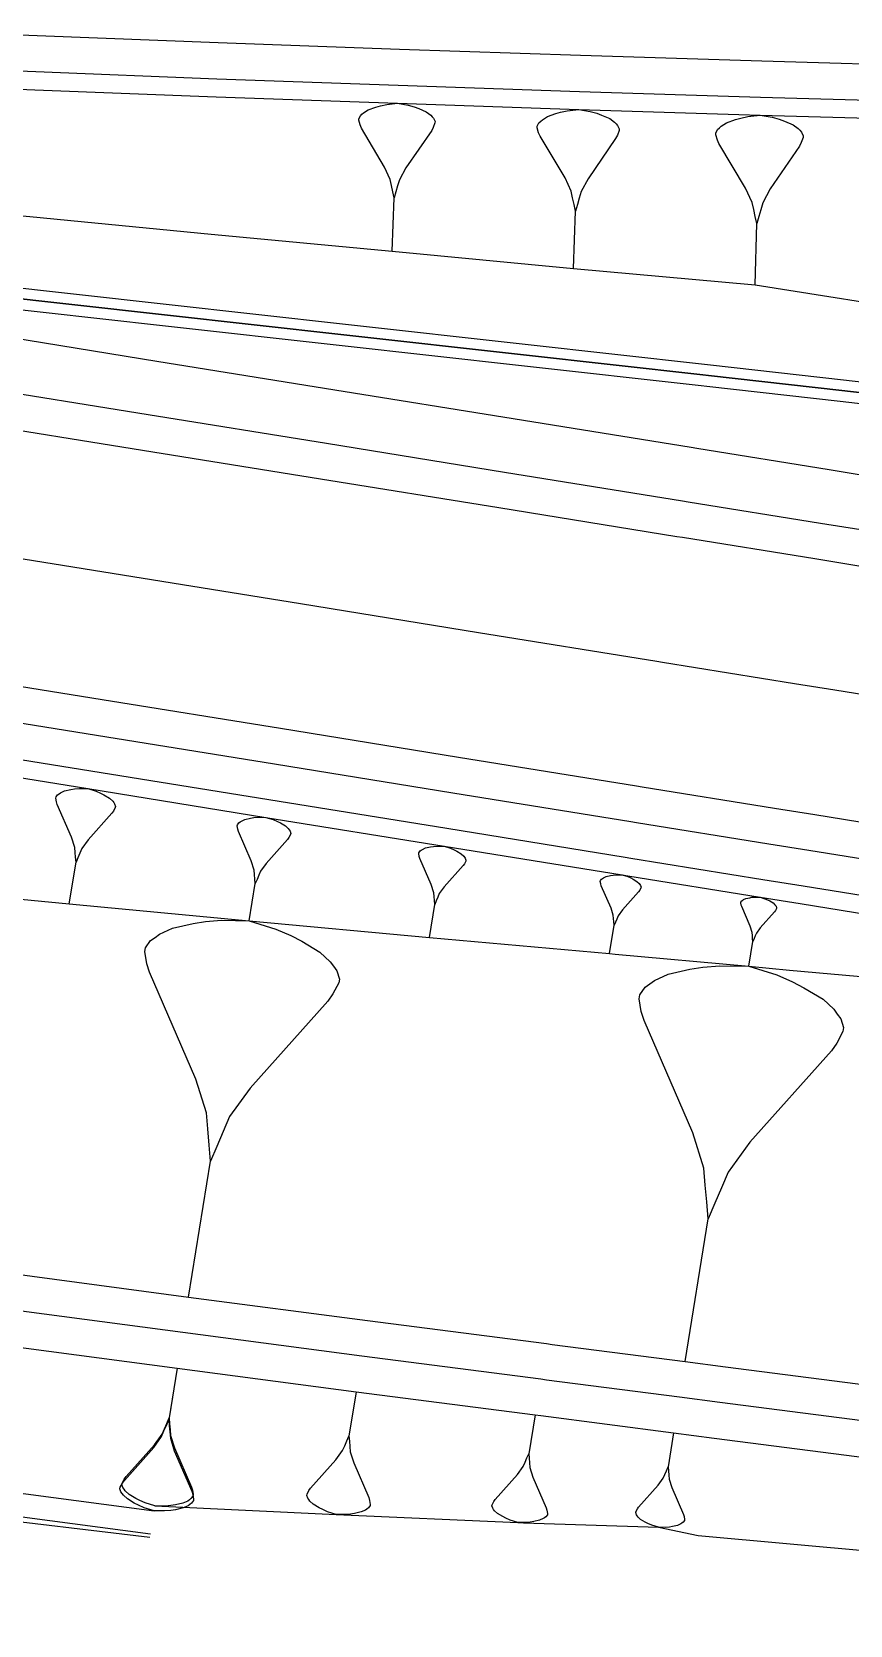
# Model space of a CAD drawing. Extents: x 389565 to 391267, y 804651 to 804848.
# Drawn here: x 390345.91 to 390368.59, y 804655.86 to 804700 of the extents above; entities that cross this region are included whole.
import ezdxf

# ---------------------------------------------------------------- set-up
doc = ezdxf.new("R2010")
doc.units = 0
doc.layers.get('0').update_dxf_attribs({"linetype": 'CONTINUOUS'})

msp = doc.modelspace()

# ---------------------------------------------------------------- linework, layer by layer
at = {"color": 7}
for p, q in [((390355.0179, 804697.6756), (390355.0616, 804697.7164)), ((390355.0616, 804697.7164), (390355.1054, 804697.7572)), ((390355.1054, 804697.7572), (390355.2352, 804697.8373)), ((390355.2352, 804697.8373), (390355.4495, 804697.9145)), ((390355.4495, 804697.9145), (390355.5778, 804697.9523)), ((390355.5778, 804697.9523), (390355.7484, 804697.9887)), ((390355.7484, 804697.9887), (390356.0458, 804698.0206)), ((390356.0458, 804698.0206), (390356.3403, 804697.9679)), ((390356.3403, 804697.9679), (390356.5079, 804697.9197)), ((390356.5079, 804697.9197), (390356.6332, 804697.873)), ((390356.6332, 804697.873), (390356.8417, 804697.781)), ((390356.8417, 804697.781), (390356.9655, 804697.692)), ((390360.1999, 804697.6518), (390360.43, 804697.7352)), ((390360.43, 804697.7352), (390360.5678, 804697.7762)), ((390360.5678, 804697.7762), (390360.751, 804697.8157)), ((390360.751, 804697.8157), (390361.0705, 804697.8508)), ((390361.0705, 804697.8508), (390361.387, 804697.795)), ((390361.387, 804697.795), (390361.5672, 804697.7437)), ((390361.5672, 804697.7437), (390361.702, 804697.6938)), ((390354.9711, 804697.5503), (390354.9726, 804697.5926)), ((390355.009, 804697.422), (390354.9711, 804697.5503)), ((390354.9726, 804697.5926), (390355.0179, 804697.6756)), ((390355.0483, 804697.3359), (390355.009, 804697.422)), ((390355.6877, 804696.2553), (390355.0483, 804697.3359)), ((390356.9655, 804697.692), (390357.0063, 804697.6483)), ((390357.0382, 804697.3509), (390356.993, 804697.2678)), ((390357.0063, 804697.6483), (390357.0471, 804697.6045)), ((390357.0849, 804697.4762), (390357.0382, 804697.3509)), ((390357.0471, 804697.6045), (390357.0864, 804697.5185)), ((390357.0864, 804697.5185), (390357.0849, 804697.4762)), ((390359.917, 804697.3426), (390359.9185, 804697.3881)), ((390359.958, 804697.2049), (390359.917, 804697.3426)), ((390359.9185, 804697.3881), (390359.9669, 804697.4774)), ((390359.9669, 804697.4774), (390360.0138, 804697.5214)), ((390360.0138, 804697.5214), (390360.0607, 804697.5653)), ((390360.0607, 804697.5653), (390360.1999, 804697.6518)), ((390361.702, 804697.6938), (390361.9262, 804697.5956)), ((390361.9262, 804697.5956), (390362.0595, 804697.5003)), ((390362.0595, 804697.5003), (390362.1035, 804697.4534)), ((390362.1035, 804697.4534), (390362.1474, 804697.4065)), ((390362.1474, 804697.4065), (390362.1899, 804697.3142)), ((390362.1899, 804697.3142), (390362.1884, 804697.2687)), ((390364.8675, 804697.1967), (390364.9189, 804697.2922)), ((390364.9189, 804697.2922), (390364.9688, 804697.3393)), ((390364.9688, 804697.3393), (390365.0187, 804697.3863)), ((390365.0187, 804697.3863), (390365.1671, 804697.4789)), ((390365.1671, 804697.4789), (390365.4124, 804697.5686)), ((390365.4124, 804697.5686), (390365.5593, 804697.6127)), ((390365.5593, 804697.6127), (390365.7547, 804697.6553)), ((390365.7547, 804697.6553), (390366.0955, 804697.6936)), ((390366.0955, 804697.6936), (390366.4334, 804697.635)), ((390366.4334, 804697.635), (390366.6259, 804697.5806)), ((390366.6259, 804697.5806), (390366.7699, 804697.5278)), ((390366.7699, 804697.5278), (390367.0093, 804697.4236)), ((390367.0093, 804697.4236), (390367.1519, 804697.3222)), ((390367.1519, 804697.3222), (390367.1989, 804697.2723)), ((390356.993, 804697.2678), (390356.2795, 804696.2346)), ((390360.0005, 804697.1125), (390359.958, 804697.2049)), ((390360.6904, 804695.9532), (390360.0005, 804697.1125)), ((390362.0902, 804697.0446), (390361.3264, 804695.9325)), ((390362.1386, 804697.1339), (390362.0902, 804697.0446)), ((390362.1884, 804697.2687), (390362.1386, 804697.1339)), ((390364.866, 804697.1483), (390364.8675, 804697.1967)), ((390364.9101, 804697.0014), (390364.866, 804697.1483)), ((390364.9557, 804696.9029), (390364.9101, 804697.0014)), ((390365.695, 804695.6676), (390364.9557, 804696.9029)), ((390367.1858, 804696.836), (390366.3737, 804695.6472)), ((390367.2372, 804696.9315), (390367.1858, 804696.836)), ((390367.1989, 804697.2723), (390367.2459, 804697.2224)), ((390367.29, 804697.0755), (390367.2372, 804696.9315)), ((390367.2459, 804697.2224), (390367.2915, 804697.1239)), ((390367.2915, 804697.1239), (390367.29, 804697.0755)), ((390355.8449, 804695.9112), (390355.6877, 804696.2553)), ((390356.2795, 804696.2346), (390356.0986, 804695.9023)), ((390360.8603, 804695.5839), (390360.6904, 804695.9532)), ((390355.8813, 804695.7406), (390355.8449, 804695.9112)), ((390355.9176, 804695.57), (390355.8813, 804695.7406)), ((390355.954, 804695.3995), (390355.9176, 804695.57)), ((390356.0022, 804695.5671), (390355.954, 804695.3995)), ((390356.0504, 804695.7347), (390356.0022, 804695.5671)), ((390356.0986, 804695.9023), (390356.0504, 804695.7347)), ((390360.8998, 804695.4007), (390360.8603, 804695.5839)), ((390361.1328, 804695.575), (390361.0815, 804695.3948)), ((390361.3264, 804695.9325), (390361.1328, 804695.575)), ((390365.8773, 804695.274), (390365.695, 804695.6676)), ((390366.3737, 804695.6472), (390366.1681, 804695.2652)), ((390355.9021, 804693.9198), (390355.954, 804695.3995)), ((390360.9393, 804695.2175), (390360.8998, 804695.4007)), ((390360.9788, 804695.0343), (390360.9393, 804695.2175)), ((390361.0302, 804695.2145), (390360.9788, 804695.0343)), ((390361.0815, 804695.3948), (390361.0302, 804695.2145)), ((390365.9199, 804695.0786), (390365.8773, 804695.274)), ((390365.9626, 804694.8832), (390365.9199, 804695.0786)), ((390366.1138, 804695.0728), (390366.0595, 804694.8803)), ((390366.1681, 804695.2652), (390366.1138, 804695.0728)), ((390360.9271, 804693.4443), (390360.9788, 804695.0343)), ((390365.9543, 804692.991), (390366.0052, 804694.6878)), ((390366.0052, 804694.6878), (390365.9626, 804694.8832)), ((390366.0595, 804694.8803), (390366.0052, 804694.6878)), ((390346.5784, 804678.771), (390346.5837, 804678.8039)), ((390346.5953, 804678.667), (390346.5784, 804678.771)), ((390346.5837, 804678.8039), (390346.6272, 804678.8644)), ((390346.6272, 804678.8644), (390346.6655, 804678.892)), ((390346.6655, 804678.892), (390346.7037, 804678.9196)), ((390346.7037, 804678.9196), (390346.813, 804678.9695)), ((390346.813, 804678.9695), (390346.9882, 804679.0088)), ((390346.9882, 804679.0088), (390347.0923, 804679.0258)), ((390347.0923, 804679.0258), (390347.2292, 804679.0374)), ((390347.2292, 804679.0374), (390347.4649, 804679.0331)), ((390347.4649, 804679.0331), (390347.69, 804678.963)), ((390347.69, 804678.963), (390347.8163, 804678.9089)), ((390347.8163, 804678.9089), (390347.9097, 804678.86)), ((390347.9097, 804678.86), (390348.0637, 804678.7676)), ((390348.0637, 804678.7676), (390348.1518, 804678.6859)), ((390346.6176, 804678.5958), (390346.5953, 804678.667)), ((390347.0114, 804677.688), (390346.6176, 804678.5958)), ((390348.1316, 804678.3515), (390347.4722, 804677.6137)), ((390348.1751, 804678.412), (390348.1316, 804678.3515)), ((390348.1518, 804678.6859), (390348.1794, 804678.6477)), ((390348.224, 804678.5054), (390348.1751, 804678.412)), ((390348.1794, 804678.6477), (390348.207, 804678.6094)), ((390348.207, 804678.6094), (390348.2293, 804678.5383)), ((390348.2293, 804678.5383), (390348.224, 804678.5054)), ((390351.6056, 804678.0012), (390351.6104, 804678.0307)), ((390351.6209, 804677.9078), (390351.6056, 804678.0012)), ((390351.6104, 804678.0307), (390351.6495, 804678.085)), ((390351.6409, 804677.844), (390351.6209, 804677.9078)), ((390351.6495, 804678.085), (390351.6838, 804678.1097)), ((390351.6838, 804678.1097), (390351.7181, 804678.1345)), ((390351.7181, 804678.1345), (390351.8162, 804678.1792)), ((390351.8162, 804678.1792), (390351.9733, 804678.2145)), ((390351.9733, 804678.2145), (390352.0667, 804678.2297)), ((390352.0667, 804678.2297), (390352.1896, 804678.2402)), ((390352.1896, 804678.2402), (390352.401, 804678.2363)), ((390352.401, 804678.2363), (390352.6029, 804678.1734)), ((390352.6029, 804678.1734), (390352.7163, 804678.1248)), ((390352.7163, 804678.1248), (390352.8001, 804678.081)), ((390352.8001, 804678.081), (390352.9382, 804677.9981)), ((390352.9382, 804677.9981), (390353.0172, 804677.9248)), ((390353.0172, 804677.9248), (390353.042, 804677.8905)), ((390353.042, 804677.8905), (390353.0668, 804677.8562)), ((390353.0668, 804677.8562), (390353.0868, 804677.7924)), ((390347.1005, 804677.4035), (390347.0114, 804677.688)), ((390347.4722, 804677.6137), (390347.298, 804677.3716)), ((390351.9941, 804677.0296), (390351.6409, 804677.844)), ((390352.9991, 804677.6247), (390352.4075, 804676.9628)), ((390353.0382, 804677.679), (390352.9991, 804677.6247)), ((390353.082, 804677.7628), (390353.0382, 804677.679)), ((390353.0868, 804677.7924), (390353.082, 804677.7628)), ((390356.821, 804677.3891), (390356.9597, 804677.4202)), ((390356.9597, 804677.4202), (390357.0421, 804677.4336)), ((390357.0421, 804677.4336), (390357.1505, 804677.4429)), ((390357.1505, 804677.4429), (390357.3371, 804677.4395)), ((390357.3371, 804677.4395), (390357.5153, 804677.384)), ((390346.9496, 804675.8407), (390347.1355, 804676.9926)), ((390347.1122, 804677.2665), (390347.1005, 804677.4035)), ((390347.1239, 804677.1296), (390347.1122, 804677.2665)), ((390347.1355, 804676.9926), (390347.1239, 804677.1296)), ((390347.1897, 804677.119), (390347.1355, 804676.9926)), ((390347.2438, 804677.2453), (390347.1897, 804677.119)), ((390347.298, 804677.3716), (390347.2438, 804677.2453)), ((390352.0741, 804676.7743), (390351.9941, 804677.0296)), ((390356.6352, 804677.232), (390356.6395, 804677.258)), ((390356.6487, 804677.1496), (390356.6352, 804677.232)), ((390356.6395, 804677.258), (390356.6739, 804677.3059)), ((390356.6663, 804677.0933), (390356.6487, 804677.1496)), ((390356.9781, 804676.3746), (390356.6663, 804677.0933)), ((390356.6739, 804677.3059), (390356.7042, 804677.3278)), ((390356.7042, 804677.3278), (390356.7344, 804677.3496)), ((390356.7344, 804677.3496), (390356.821, 804677.3891)), ((390357.5153, 804677.384), (390357.6153, 804677.3411)), ((390357.6153, 804677.3411), (390357.6893, 804677.3024)), ((390357.6893, 804677.3024), (390357.8111, 804677.2293)), ((390357.8111, 804677.2293), (390357.8809, 804677.1646)), ((390357.8809, 804677.1646), (390357.9027, 804677.1343)), ((390357.938, 804677.0217), (390357.8994, 804676.9477)), ((390357.9027, 804677.1343), (390357.9246, 804677.104)), ((390357.9246, 804677.104), (390357.9422, 804677.0477)), ((390357.9422, 804677.0477), (390357.938, 804677.0217)), ((390352.0846, 804676.6514), (390352.0741, 804676.7743)), ((390352.095, 804676.5285), (390352.0846, 804676.6514)), ((390352.1055, 804676.4057), (390352.095, 804676.5285)), ((390352.2027, 804676.6323), (390352.1541, 804676.519)), ((390352.2513, 804676.7457), (390352.2027, 804676.6323)), ((390352.4075, 804676.9628), (390352.2513, 804676.7457)), ((390357.8649, 804676.8998), (390357.3428, 804676.3157)), ((390357.8994, 804676.9477), (390357.8649, 804676.8998)), ((390361.6708, 804676.486), (390361.7006, 804676.5273)), ((390361.7006, 804676.5273), (390361.7267, 804676.5462)), ((390361.7267, 804676.5462), (390361.7528, 804676.5651)), ((390361.7528, 804676.5651), (390361.8276, 804676.5992)), ((390361.8276, 804676.5992), (390361.9473, 804676.626)), ((390361.9473, 804676.626), (390362.0185, 804676.6376)), ((390362.0185, 804676.6376), (390362.1121, 804676.6456)), ((390362.1121, 804676.6456), (390362.2732, 804676.6427)), ((390362.2732, 804676.6427), (390362.4271, 804676.5947)), ((390362.4271, 804676.5947), (390362.5134, 804676.5577)), ((390362.5134, 804676.5577), (390362.5773, 804676.5243)), ((390351.9387, 804675.3722), (390352.1055, 804676.4057)), ((390352.1541, 804676.519), (390352.1055, 804676.4057)), ((390357.0486, 804676.1493), (390356.9781, 804676.3746)), ((390357.0579, 804676.0409), (390357.0486, 804676.1493)), ((390357.205, 804676.1241), (390357.1621, 804676.0241)), ((390357.3428, 804676.3157), (390357.205, 804676.1241)), ((390361.6672, 804676.4635), (390361.6708, 804676.486)), ((390361.6788, 804676.3924), (390361.6672, 804676.4635)), ((390361.694, 804676.3437), (390361.6788, 804676.3924)), ((390361.9632, 804675.7232), (390361.694, 804676.3437)), ((390362.7289, 804676.1767), (390362.2782, 804675.6723)), ((390362.5773, 804676.5243), (390362.6825, 804676.4612)), ((390362.6825, 804676.4612), (390362.7428, 804676.4053)), ((390362.7587, 804676.218), (390362.7289, 804676.1767)), ((390362.7428, 804676.4053), (390362.7616, 804676.3792)), ((390362.7921, 804676.2819), (390362.7587, 804676.218)), ((390362.7616, 804676.3792), (390362.7805, 804676.353)), ((390362.7805, 804676.353), (390362.7957, 804676.3044)), ((390362.7957, 804676.3044), (390362.7921, 804676.2819)), ((390356.9291, 804674.9121), (390357.0763, 804675.824)), ((390357.0671, 804675.9325), (390357.0579, 804676.0409)), ((390357.0763, 804675.824), (390357.0671, 804675.9325)), ((390357.1192, 804675.9241), (390357.0763, 804675.824)), ((390357.1621, 804676.0241), (390357.1192, 804675.9241)), ((390362.0241, 804675.5287), (390361.9632, 804675.7232)), ((390362.2782, 804675.6723), (390362.1591, 804675.5069)), ((390365.5618, 804675.8687), (390365.565, 804675.8884)), ((390365.572, 804675.8062), (390365.5618, 804675.8687)), ((390365.565, 804675.8884), (390365.5911, 804675.9247)), ((390365.5854, 804675.7635), (390365.572, 804675.8062)), ((390365.8216, 804675.2188), (390365.5854, 804675.7635)), ((390365.5911, 804675.9247), (390365.6141, 804675.9413)), ((390365.6141, 804675.9413), (390365.637, 804675.9578)), ((390365.637, 804675.9578), (390365.7026, 804675.9878)), ((390365.7026, 804675.9878), (390365.8077, 804676.0113)), ((390365.8077, 804676.0113), (390365.8702, 804676.0215)), ((390365.8702, 804676.0215), (390365.9523, 804676.0285)), ((390365.9523, 804676.0285), (390366.0938, 804676.0259)), ((390366.0938, 804676.0259), (390366.2288, 804675.9839)), ((390366.2288, 804675.9839), (390366.3046, 804675.9514)), ((390366.3046, 804675.9514), (390366.3607, 804675.9221)), ((390366.3607, 804675.9221), (390366.453, 804675.8666)), ((390366.453, 804675.8666), (390366.5059, 804675.8176)), ((390366.5199, 804675.6532), (390366.4938, 804675.6169)), ((390366.5059, 804675.8176), (390366.5224, 804675.7946)), ((390366.5492, 804675.7093), (390366.5199, 804675.6532)), ((390366.5224, 804675.7946), (390366.539, 804675.7717)), ((390366.539, 804675.7717), (390366.5524, 804675.729)), ((390366.5524, 804675.729), (390366.5492, 804675.7093)), ((390349.8099, 804675.1645), (390350.382, 804675.2927)), ((390350.382, 804675.2927), (390350.7218, 804675.3481)), ((390350.7218, 804675.3481), (390351.169, 804675.3862)), ((390351.169, 804675.3862), (390351.9387, 804675.3722)), ((390351.9387, 804675.3722), (390352.6736, 804675.1433)), ((390361.9209, 804674.4603), (390362.048, 804675.2478)), ((390362.0321, 804675.435), (390362.0241, 804675.5287)), ((390362.0401, 804675.3414), (390362.0321, 804675.435)), ((390362.048, 804675.2478), (390362.0401, 804675.3414)), ((390362.0851, 804675.3341), (390362.048, 804675.2478)), ((390362.1221, 804675.4205), (390362.0851, 804675.3341)), ((390362.1591, 804675.5069), (390362.1221, 804675.4205)), ((390365.8751, 804675.0481), (390365.8216, 804675.2188)), ((390366.4938, 804675.6169), (390366.0981, 804675.1742)), ((390349.061, 804674.6237), (390349.2031, 804674.8213)), ((390349.2031, 804674.8213), (390349.328, 804674.9115)), ((390349.328, 804674.9115), (390349.4528, 804675.0016)), ((390349.4528, 804675.0016), (390349.8099, 804675.1645)), ((390352.6736, 804675.1433), (390353.0862, 804674.9664)), ((390353.0862, 804674.9664), (390353.3913, 804674.8069)), ((390353.3913, 804674.8069), (390353.8939, 804674.5052)), ((390365.7845, 804674.1104), (390365.8961, 804674.8016)), ((390365.8821, 804674.9659), (390365.8751, 804675.0481)), ((390365.8891, 804674.8838), (390365.8821, 804674.9659)), ((390365.8961, 804674.8016), (390365.8891, 804674.8838)), ((390365.9286, 804674.8774), (390365.8961, 804674.8016)), ((390365.9611, 804674.9532), (390365.9286, 804674.8774)), ((390365.9936, 804675.029), (390365.9611, 804674.9532)), ((390366.0981, 804675.1742), (390365.9936, 804675.029)), ((390349.0436, 804674.5163), (390349.061, 804674.6237)), ((390349.099, 804674.1765), (390349.0436, 804674.5163)), ((390353.8939, 804674.5052), (390354.1817, 804674.2382)), ((390349.1718, 804673.9442), (390349.099, 804674.1765)), ((390350.4577, 804670.9797), (390349.1718, 804673.9442)), ((390354.1817, 804674.2382), (390354.2718, 804674.1134)), ((390354.2718, 804674.1134), (390354.3619, 804673.9886)), ((390354.3619, 804673.9886), (390354.4347, 804673.7563)), ((390363.1729, 804673.721), (390363.5481, 804673.8922)), ((390363.5481, 804673.8922), (390364.1491, 804674.0269)), ((390364.1491, 804674.0269), (390364.5061, 804674.0851)), ((390364.5061, 804674.0851), (390364.9759, 804674.1251)), ((390364.9759, 804674.1251), (390365.7845, 804674.1104)), ((390365.7845, 804674.1104), (390366.5567, 804673.8699)), ((390354.4173, 804673.6488), (390354.2578, 804673.3437)), ((390354.4347, 804673.7563), (390354.4173, 804673.6488)), ((390362.7613, 804673.3241), (390362.9107, 804673.5317)), ((390362.9107, 804673.5317), (390363.0418, 804673.6263)), ((390363.0418, 804673.6263), (390363.1729, 804673.721)), ((390366.5567, 804673.8699), (390366.9901, 804673.6841)), ((390366.9901, 804673.6841), (390367.3106, 804673.5165)), ((390367.3106, 804673.5165), (390367.8387, 804673.1996)), ((390354.1156, 804673.1461), (390351.9623, 804670.7368)), ((390354.2578, 804673.3437), (390354.1156, 804673.1461)), ((390362.7431, 804673.2112), (390362.7613, 804673.3241)), ((390362.8013, 804672.8542), (390362.7431, 804673.2112)), ((390367.8387, 804673.1996), (390368.141, 804672.9191)), ((390362.8778, 804672.6102), (390362.8013, 804672.8542)), ((390364.2286, 804669.4958), (390362.8778, 804672.6102)), ((390368.141, 804672.9191), (390368.2356, 804672.7879)), ((390368.2356, 804672.7879), (390368.3303, 804672.6568)), ((390368.3303, 804672.6568), (390368.4068, 804672.4127)), ((390368.3885, 804672.2998), (390368.221, 804671.9793)), ((390368.4068, 804672.4127), (390368.3885, 804672.2998)), ((390368.0716, 804671.7717), (390365.8094, 804669.2406)), ((390368.221, 804671.9793), (390368.0716, 804671.7717)), ((390350.7488, 804670.0505), (390350.4577, 804670.9797)), ((390351.9623, 804670.7368), (390351.3936, 804669.9464)), ((390350.7869, 804669.6033), (390350.7488, 804670.0505)), ((390351.3936, 804669.9464), (390351.2168, 804669.5339)), ((390350.8249, 804669.156), (390350.7869, 804669.6033)), ((390351.2168, 804669.5339), (390351.0399, 804669.1213)), ((390364.5345, 804668.5196), (390364.2286, 804669.4958)), ((390350.863, 804668.7088), (390350.8249, 804669.156)), ((390351.0399, 804669.1213), (390350.863, 804668.7088)), ((390365.8094, 804669.2406), (390365.2119, 804668.4103)), ((390350.2558, 804664.9472), (390350.863, 804668.7088)), ((390364.5745, 804668.0498), (390364.5345, 804668.5196)), ((390365.2119, 804668.4103), (390365.0261, 804667.9768)), ((390364.6145, 804667.5799), (390364.5745, 804668.0498)), ((390365.0261, 804667.9768), (390364.8403, 804667.5434)), ((390364.6545, 804667.11), (390364.6145, 804667.5799)), ((390364.8403, 804667.5434), (390364.6545, 804667.11)), ((390364.0165, 804663.1582), (390364.6545, 804667.11)), ((390349.937, 804662.9727), (390349.7149, 804661.5967)), ((390354.8968, 804662.3226), (390354.6988, 804661.0961)), ((390349.6502, 804661.4458), (390349.7149, 804661.5967)), ((390349.7149, 804661.5967), (390349.7288, 804661.4331)), ((390359.8579, 804661.6808), (390359.6844, 804660.6056)), ((390349.3128, 804660.8548), (390349.5208, 804661.1439)), ((390349.5208, 804661.1439), (390349.5855, 804661.2949)), ((390349.5855, 804661.2949), (390349.6502, 804661.4458)), ((390349.7288, 804661.4331), (390349.7428, 804661.2695)), ((390349.7428, 804661.2695), (390349.7567, 804661.1059)), ((390349.7567, 804661.1059), (390349.8632, 804660.766)), ((390354.6412, 804660.9615), (390354.6988, 804661.0961)), ((390354.6988, 804661.0961), (390354.7112, 804660.9502)), ((390363.6978, 804661.1838), (390363.5454, 804660.2395)), ((390348.5251, 804659.9735), (390349.3128, 804660.8548)), ((390349.8632, 804660.766), (390350.3336, 804659.6815)), ((390354.3404, 804660.4348), (390354.5258, 804660.6925)), ((390354.5258, 804660.6925), (390354.5835, 804660.827)), ((390354.5835, 804660.827), (390354.6412, 804660.9615)), ((390354.7112, 804660.9502), (390354.7237, 804660.8044)), ((390354.7237, 804660.8044), (390354.7361, 804660.6586)), ((390354.7361, 804660.6586), (390354.831, 804660.3556)), ((390353.6383, 804659.6492), (390354.3404, 804660.4348)), ((390354.831, 804660.3556), (390355.2503, 804659.389)), ((390359.3702, 804660.026), (390359.5327, 804660.2519)), ((390359.5327, 804660.2519), (390359.5833, 804660.3698)), ((390359.5833, 804660.3698), (390359.6338, 804660.4877)), ((390359.6338, 804660.4877), (390359.6844, 804660.6056)), ((390359.6844, 804660.6056), (390359.6953, 804660.4778)), ((390359.6953, 804660.4778), (390359.7062, 804660.35)), ((390359.7062, 804660.35), (390359.717, 804660.2221)), ((390359.717, 804660.2221), (390359.8002, 804659.9565)), ((390363.501, 804660.136), (390363.5454, 804660.2395)), ((390363.5454, 804660.2395), (390363.5549, 804660.1273)), ((390348.4083, 804659.7503), (390348.4147, 804659.7896)), ((390348.4147, 804659.7896), (390348.473, 804659.9012)), ((390348.473, 804659.9012), (390348.5251, 804659.9735)), ((390358.7547, 804659.3373), (390359.3702, 804660.026)), ((390359.8002, 804659.9565), (390360.1678, 804659.1092)), ((390363.2694, 804659.7305), (390363.4122, 804659.9289)), ((390363.4122, 804659.9289), (390363.4566, 804660.0324)), ((390363.4566, 804660.0324), (390363.501, 804660.136)), ((390363.5549, 804660.1273), (390363.5645, 804660.015)), ((390363.5645, 804660.015), (390363.5741, 804659.9027)), ((390363.5741, 804659.9027), (390363.6471, 804659.6695)), ((390348.435, 804659.6653), (390348.4083, 804659.7503)), ((390348.4679, 804659.6196), (390348.435, 804659.6653)), ((390348.5009, 804659.574), (390348.4679, 804659.6196)), ((390348.6062, 804659.4763), (390348.5009, 804659.574)), ((390348.79, 804659.3659), (390348.6062, 804659.4763)), ((390348.9016, 804659.3076), (390348.79, 804659.3659)), ((390350.2765, 804659.3277), (390350.2308, 804659.2947)), ((390350.3221, 804659.3606), (390350.2765, 804659.3277)), ((390350.3741, 804659.4329), (390350.3221, 804659.3606)), ((390350.3336, 804659.6815), (390350.3602, 804659.5965)), ((390350.3602, 804659.5965), (390350.3805, 804659.4722)), ((390350.3805, 804659.4722), (390350.3741, 804659.4329)), ((390353.5342, 804659.4503), (390353.5399, 804659.4853)), ((390353.558, 804659.3745), (390353.5342, 804659.4503)), ((390353.5399, 804659.4853), (390353.5919, 804659.5848)), ((390353.5874, 804659.3338), (390353.558, 804659.3745)), ((390353.6167, 804659.2931), (390353.5874, 804659.3338)), ((390353.5919, 804659.5848), (390353.6383, 804659.6492)), ((390355.2503, 804659.389), (390355.274, 804659.3133)), ((390355.274, 804659.3133), (390355.2921, 804659.2025)), ((390358.7141, 804659.2809), (390358.7547, 804659.3373)), ((390362.7289, 804659.1257), (390363.2694, 804659.7305)), ((390363.6471, 804659.6695), (390363.9699, 804658.9254)), ((390349.0526, 804659.2429), (390348.9016, 804659.3076)), ((390349.3214, 804659.1591), (390349.0526, 804659.2429)), ((390349.603, 804659.154), (390349.3214, 804659.1591)), ((390349.7666, 804659.1679), (390349.603, 804659.154)), ((390349.8909, 804659.1882), (390349.7666, 804659.1679)), ((390350.1002, 804659.2351), (390349.8909, 804659.1882)), ((390350.2308, 804659.2947), (390350.1002, 804659.2351)), ((390353.7106, 804659.2061), (390353.6167, 804659.2931)), ((390353.8745, 804659.1077), (390353.7106, 804659.2061)), ((390353.9739, 804659.0557), (390353.8745, 804659.1077)), ((390354.1085, 804658.998), (390353.9739, 804659.0557)), ((390354.3481, 804658.9234), (390354.1085, 804658.998)), ((390354.5991, 804658.9188), (390354.3481, 804658.9234)), ((390354.7449, 804658.9312), (390354.5991, 804658.9188)), ((390354.8557, 804658.9493), (390354.7449, 804658.9312)), ((390355.0422, 804658.9911), (390354.8557, 804658.9493)), ((390355.1586, 804659.0442), (390355.0422, 804658.9911)), ((390355.1993, 804659.0736), (390355.1586, 804659.0442)), ((390355.24, 804659.103), (390355.1993, 804659.0736)), ((390355.2864, 804659.1674), (390355.24, 804659.103)), ((390355.2921, 804659.2025), (390355.2864, 804659.1674)), ((390358.6635, 804659.1629), (390358.6685, 804659.1937)), ((390358.6843, 804659.0965), (390358.6635, 804659.1629)), ((390358.6685, 804659.1937), (390358.7141, 804659.2809)), ((390358.7101, 804659.0609), (390358.6843, 804659.0965)), ((390358.7358, 804659.0252), (390358.7101, 804659.0609)), ((390358.8181, 804658.9489), (390358.7358, 804659.0252)), ((390358.9617, 804658.8626), (390358.8181, 804658.9489)), ((390360.1995, 804658.915), (390360.1588, 804658.8585)), ((390360.1678, 804659.1092), (390360.1886, 804659.0428)), ((390360.1886, 804659.0428), (390360.2044, 804658.9457)), ((390360.2044, 804658.9457), (390360.1995, 804658.915)), ((390362.6488, 804658.9725), (390362.6532, 804658.9995)), ((390362.6671, 804658.9142), (390362.6488, 804658.9725)), ((390362.6532, 804658.9995), (390362.6932, 804659.0761)), ((390362.6897, 804658.8829), (390362.6671, 804658.9142)), ((390362.7123, 804658.8516), (390362.6897, 804658.8829)), ((390362.6932, 804659.0761), (390362.7289, 804659.1257)), ((390363.9699, 804658.9254), (390363.9882, 804658.8671)), ((390359.0489, 804658.817), (390358.9617, 804658.8626)), ((390359.1669, 804658.7665), (390359.0489, 804658.817)), ((390359.3769, 804658.7011), (390359.1669, 804658.7665)), ((390359.5969, 804658.6971), (390359.3769, 804658.7011)), ((390359.7248, 804658.7079), (390359.5969, 804658.6971)), ((390359.8219, 804658.7238), (390359.7248, 804658.7079)), ((390359.9854, 804658.7604), (390359.8219, 804658.7238)), ((390360.0875, 804658.807), (390359.9854, 804658.7604)), ((390360.1231, 804658.8328), (390360.0875, 804658.807)), ((390360.1588, 804658.8585), (390360.1231, 804658.8328)), ((390362.7846, 804658.7845), (390362.7123, 804658.8516)), ((390362.9108, 804658.7088), (390362.7846, 804658.7845)), ((390362.9873, 804658.6688), (390362.9108, 804658.7088)), ((390363.0909, 804658.6244), (390362.9873, 804658.6688)), ((390363.2754, 804658.5669), (390363.0909, 804658.6244)), ((390363.4686, 804658.5634), (390363.2754, 804658.5669)), ((390363.5808, 804658.573), (390363.4686, 804658.5634)), ((390363.6661, 804658.5869), (390363.5808, 804658.573)), ((390363.8097, 804658.6191), (390363.6661, 804658.5869)), ((390363.8994, 804658.6599), (390363.8097, 804658.6191)), ((390363.9307, 804658.6826), (390363.8994, 804658.6599)), ((390363.962, 804658.7052), (390363.9307, 804658.6826)), ((390363.9977, 804658.7548), (390363.962, 804658.7052)), ((390363.9882, 804658.8671), (390364.0021, 804658.7818)), ((390364.0021, 804658.7818), (390363.9977, 804658.7548))]:
    msp.add_line(p, q, dxfattribs=at)
at = {"color": 1}
for p, q in [((390349.937, 804662.9727), (390349.707, 804661.5479)), ((390349.64, 804661.3916), (390349.707, 804661.5479)), ((390349.707, 804661.5479), (390349.7215, 804661.3785)), ((390349.2906, 804660.7797), (390349.506, 804661.0791)), ((390349.506, 804661.0791), (390349.573, 804661.2353)), ((390349.573, 804661.2353), (390349.64, 804661.3916)), ((390349.7215, 804661.3785), (390349.7359, 804661.2091)), ((390349.7359, 804661.2091), (390349.7503, 804661.0396)), ((390348.475, 804659.8671), (390349.2906, 804660.7797)), ((390349.7503, 804661.0396), (390349.8606, 804660.6877)), ((390349.8606, 804660.6877), (390350.3476, 804659.5648)), ((390348.3607, 804659.6767), (390348.4211, 804659.7922)), ((390348.4211, 804659.7922), (390348.475, 804659.8671)), ((390348.3541, 804659.636), (390348.3607, 804659.6767)), ((390348.3817, 804659.548), (390348.3541, 804659.636)), ((390348.4158, 804659.5007), (390348.3817, 804659.548)), ((390348.45, 804659.4534), (390348.4158, 804659.5007)), ((390348.559, 804659.3523), (390348.45, 804659.4534)), ((390348.7494, 804659.238), (390348.559, 804659.3523)), ((390350.3476, 804659.5648), (390350.3752, 804659.4768)), ((390350.3752, 804659.4768), (390350.3962, 804659.3481)), ((390350.3962, 804659.3481), (390350.3896, 804659.3074)), ((390348.8649, 804659.1776), (390348.7494, 804659.238)), ((390349.0212, 804659.1106), (390348.8649, 804659.1776)), ((390349.2996, 804659.0239), (390349.0212, 804659.1106)), ((390349.5911, 804659.0186), (390349.2996, 804659.0239)), ((390349.7605, 804659.033), (390349.5911, 804659.0186)), ((390349.8892, 804659.054), (390349.7605, 804659.033)), ((390350.1059, 804659.1025), (390349.8892, 804659.054)), ((390350.2412, 804659.1643), (390350.1059, 804659.1025)), ((390350.2885, 804659.1984), (390350.2412, 804659.1643)), ((390350.3358, 804659.2325), (390350.2885, 804659.1984)), ((390350.3896, 804659.3074), (390350.3358, 804659.2325))]:
    msp.add_line(p, q, dxfattribs=at)
at = {"color": 2, "linetype": 'CONTINUOUS'}
for points in [[(390343.5526, 804700), (390346.0579, 804699.8965), (390351.0779, 804699.7018), (390356.0983, 804699.5196), (390361.1192, 804699.35), (390366.1405, 804699.1929), (390371.1622, 804699.0484), (390376.1842, 804698.9165), (390381.2065, 804698.7971), (390386.2291, 804698.6902), (390391.252, 804698.5959), (390396.2751, 804698.5142), (390400, 804698.4629)], [(390319.5217, 804694.1799), (390324.4578, 804693.3831), (390327.4194, 804692.905), (390329.3939, 804692.5863), (390334.33, 804691.7894), (390339.2661, 804690.9926), (390344.2022, 804690.1958), (390349.1383, 804689.399), (390354.0743, 804688.6021), (390359.0104, 804687.8053), (390363.9465, 804687.0085), (390364.105, 804686.9829), (390367.7671, 804686.3917), (390368.8826, 804686.2117), (390373.8187, 804685.4148), (390378.7548, 804684.618), (390383.6909, 804683.8212), (390388.627, 804683.0244), (390393.5631, 804682.2275), (390398.5049, 804681.4655), (390400, 804681.2525)], [(390318.2342, 804686.2042), (390323.1409, 804685.2255), (390326.0849, 804684.6383), (390328.0476, 804684.2468), (390332.9544, 804683.2682), (390337.8611, 804682.2895), (390342.7679, 804681.3108), (390347.704, 804680.514), (390352.6401, 804679.7171), (390357.5762, 804678.9203), (390362.5123, 804678.1235), (390362.6707, 804678.0979), (390366.3328, 804677.5068), (390367.4484, 804677.3267), (390372.3845, 804676.5298), (390377.3206, 804675.733), (390382.2567, 804674.9362), (390387.1928, 804674.1394), (390392.1289, 804673.3425), (390397.065, 804672.5457), (390400, 804672.0719)]]:
    msp.add_lwpolyline(points, dxfattribs=at)
at = {"color": 1, "linetype": 'CONTINUOUS'}
for points in [[(390315.8672, 804699.8307), (390320.8875, 804699.5605), (390325.9084, 804699.3028), (390330.9299, 804699.0577), (390335.952, 804698.8252), (390340.9747, 804698.6052), (390345.9979, 804698.3977), (390351.0216, 804698.2029), (390356.0458, 804698.0206), (390361.0705, 804697.8508), (390366.0955, 804697.6936), (390371.1209, 804697.549), (390376.1467, 804697.4169), (390381.1728, 804697.2974), (390386.1991, 804697.1905), (390391.2257, 804697.0961), (390396.2526, 804697.0144), (390400, 804696.9627)], [(390325.9334, 804699.8022), (390330.9536, 804699.5571), (390335.9745, 804699.3247), (390340.9959, 804699.1047), (390346.0179, 804698.8973), (390351.0404, 804698.7025), (390356.0633, 804698.5203), (390361.0867, 804698.3505), (390366.1105, 804698.1934), (390371.1347, 804698.0488), (390376.1592, 804697.9168), (390381.184, 804697.7973), (390386.2091, 804697.6904), (390391.2345, 804697.5961), (390396.2601, 804697.5143), (390400, 804697.4628)], [(390319.5217, 804694.1799), (390324.5773, 804694.1235), (390329.6329, 804694.0671), (390334.569, 804693.2703), (390339.5051, 804692.4734), (390344.4412, 804691.6766), (390349.3773, 804690.8798), (390354.3134, 804690.083), (390359.2495, 804689.2861), (390364.1856, 804688.4893), (390364.344, 804688.4637), (390368.0061, 804687.8726), (390369.1217, 804687.6925), (390374.0578, 804686.8957), (390378.9939, 804686.0988), (390383.93, 804685.302), (390388.8661, 804684.5052), (390393.8022, 804683.7084), (390398.7439, 804682.9463), (390400, 804682.7674)], [(390300, 804688.8221), (390303.3546, 804688.153), (390308.2613, 804687.1743), (390313.168, 804686.1957), (390318.0748, 804685.217), (390322.9815, 804684.2383), (390327.8883, 804683.2596), (390332.795, 804682.2809), (390337.7018, 804681.3023), (390342.6085, 804680.3236), (390347.5446, 804679.5268), (390352.4807, 804678.7299), (390357.4168, 804677.9331), (390362.3529, 804677.1363), (390362.5113, 804677.1107), (390366.1734, 804676.5195), (390367.289, 804676.3395), (390372.2251, 804675.5426), (390377.1612, 804674.7458), (390382.0973, 804673.949), (390387.0334, 804673.1522), (390391.9695, 804672.3553), (390396.9056, 804671.5585), (390400, 804671.059)], [(390300, 804688.3126), (390303.2749, 804687.6594), (390308.1816, 804686.6807), (390313.0884, 804685.7021), (390317.9951, 804684.7234), (390322.9019, 804683.7447), (390327.8086, 804682.766), (390332.7153, 804681.7873), (390337.6221, 804680.8086), (390342.5288, 804679.83), (390347.4649, 804679.0331), (390352.401, 804678.2363), (390357.3371, 804677.4395), (390362.2732, 804676.6427), (390362.4316, 804676.6171), (390366.0938, 804676.0259), (390367.2093, 804675.8458), (390372.1454, 804675.049), (390377.0815, 804674.2522), (390382.0176, 804673.4554), (390386.9537, 804672.6585), (390391.8898, 804671.8617), (390396.8259, 804671.0649), (390400, 804670.5525)], [(390300, 804671.2557), (390300.6093, 804671.147), (390305.5336, 804670.2768), (390310.4592, 804669.415), (390315.3861, 804668.5615), (390320.3144, 804667.7164), (390325.2421, 804666.8672), (390330.1677, 804666.0054), (390335.0942, 804665.1491), (390340.0216, 804664.2982), (390344.9786, 804663.6313), (390349.937, 804662.9727), (390354.8968, 804662.3226), (390359.8579, 804661.6808), (390360.0172, 804661.6603), (390363.6978, 804661.1838), (390364.8188, 804661.0372), (390369.7802, 804660.3973), (390374.7423, 804659.7616), (390379.7062, 804659.1369), (390384.6721, 804658.5248), (390389.6405, 804657.9281)], [(390304.8961, 804666.3279), (390309.8217, 804665.4661), (390314.7487, 804664.6126), (390319.677, 804663.7675), (390324.6046, 804662.9183), (390329.5302, 804662.0565), (390334.4567, 804661.2002), (390339.3841, 804660.3493), (390344.3412, 804659.6824), (390349.2996, 804659.0239)]]:
    msp.add_lwpolyline(points, dxfattribs=at)
at = {"color": 7, "linetype": 'CONTINUOUS'}
for points in [[(390335.8176, 804695.8409), (390340.8363, 804695.3534), (390345.8572, 804694.8828), (390350.8787, 804694.395), (390355.9021, 804693.9198), (390360.9271, 804693.4443), (390365.9543, 804692.991), (390370.9737, 804692.2007), (390376.0001, 804691.5619), (390381.0294, 804690.9312), (390386.0613, 804690.3084), (390391.0979, 804689.8015), (390396.135, 804689.1863), (390400, 804688.7737)], [(390329.732, 804694.6811), (390334.707, 804694.1253), (390339.682, 804693.5694), (390344.657, 804693.0136), (390349.632, 804692.4577), (390354.607, 804691.9019), (390359.582, 804691.346), (390364.557, 804690.7902), (390364.7167, 804690.7723), (390368.4077, 804690.36), (390369.532, 804690.2343), (390374.507, 804689.6785), (390379.482, 804689.1226), (390384.457, 804688.5668), (390389.432, 804688.0109), (390394.407, 804687.4551), (390399.3876, 804686.934), (390400, 804686.8771)], [(390400, 804686.5764), (390399.3398, 804686.6379), (390394.3592, 804687.1589), (390389.3842, 804687.7148), (390384.4092, 804688.2706), (390379.4342, 804688.8265), (390374.4592, 804689.3823), (390369.4842, 804689.9382), (390368.3599, 804690.0638), (390364.6689, 804690.4762), (390364.5092, 804690.494), (390359.5342, 804691.0499), (390354.5592, 804691.6057), (390349.5842, 804692.1616), (390344.6092, 804692.7174), (390339.6342, 804693.2733), (390334.6592, 804693.8291), (390329.6842, 804694.385)], [(390329.6842, 804694.385), (390334.6592, 804693.8291), (390339.6342, 804693.2733), (390344.6092, 804692.7174), (390349.5842, 804692.1616), (390354.5592, 804691.6057), (390359.5342, 804691.0499), (390364.5092, 804690.494), (390364.6689, 804690.4762), (390368.3599, 804690.0638), (390369.4842, 804689.9382), (390374.4592, 804689.3823), (390379.4342, 804688.8265), (390384.4092, 804688.2706), (390389.3842, 804687.7148), (390394.3592, 804687.1589), (390399.3398, 804686.6379), (390400, 804686.5764)], [(390329.6364, 804694.0888), (390334.6114, 804693.5329), (390339.5864, 804692.9771), (390344.5614, 804692.4213), (390349.5364, 804691.8654), (390354.5114, 804691.3096), (390359.4864, 804690.7537), (390364.4614, 804690.1979), (390364.6211, 804690.18), (390368.3121, 804689.7676), (390369.4364, 804689.642), (390374.4114, 804689.0862), (390379.3864, 804688.5303), (390384.3614, 804687.9745), (390389.3364, 804687.4186), (390394.3114, 804686.8628), (390399.292, 804686.3417), (390400, 804686.2758)], [(390319.3623, 804693.1927), (390324.2984, 804692.3959), (390327.2601, 804691.9178), (390329.2345, 804691.599), (390334.1706, 804690.8022), (390339.1067, 804690.0054), (390344.0428, 804689.2086), (390348.9789, 804688.4117), (390353.915, 804687.6149), (390358.8511, 804686.8181), (390363.7872, 804686.0213), (390363.9456, 804685.9957), (390367.6077, 804685.4045), (390368.7233, 804685.2244), (390373.6594, 804684.4276), (390378.5955, 804683.6308), (390383.5316, 804682.834), (390388.4677, 804682.0371), (390393.4038, 804681.2403), (390398.342, 804680.4566), (390400, 804680.2009)], [(390300, 804692.773), (390303.9962, 804692.1279), (390308.9323, 804691.3311), (390313.8684, 804690.5342), (390318.8045, 804689.7374), (390323.7406, 804688.9406), (390328.6767, 804688.1438), (390333.6128, 804687.3469), (390338.5489, 804686.5501), (390343.485, 804685.7533), (390348.4211, 804684.9565), (390353.3572, 804684.1596), (390358.2933, 804683.3628), (390363.2294, 804682.566), (390363.3878, 804682.5404), (390367.0499, 804681.9492), (390368.1655, 804681.7692), (390373.1016, 804680.9723), (390378.0377, 804680.1755), (390382.9738, 804679.3787), (390387.9099, 804678.5819), (390392.846, 804677.785), (390397.7821, 804676.9882), (390400, 804676.6302)], [(390318.3935, 804687.1914), (390323.3003, 804686.2127), (390326.2443, 804685.6255), (390328.207, 804685.2341), (390333.1137, 804684.2554), (390338.0205, 804683.2767), (390342.9272, 804682.298), (390347.8633, 804681.5012), (390352.7994, 804680.7044), (390357.7355, 804679.9075), (390362.6716, 804679.1107), (390362.8301, 804679.0851), (390366.4922, 804678.494), (390367.6077, 804678.3139), (390372.5438, 804677.5171), (390377.4799, 804676.7202), (390382.416, 804675.9234), (390387.3521, 804675.1266), (390392.2882, 804674.3298), (390397.2243, 804673.5329), (390400, 804673.0849)], [(390300, 804681.9664), (390302.3042, 804681.6461), (390307.2591, 804680.9659), (390312.2154, 804680.2941), (390317.173, 804679.6307), (390322.132, 804678.9757), (390327.0903, 804678.3165), (390332.0466, 804677.6447), (390337.0038, 804676.9784), (390341.9618, 804676.3176), (390346.9496, 804675.8407), (390351.9387, 804675.3722), (390356.9291, 804674.9121), (390361.9209, 804674.4603), (390362.0812, 804674.446), (390365.7845, 804674.1104), (390366.9124, 804674.0068), (390371.9045, 804673.5569), (390376.8973, 804673.1113), (390381.8919, 804672.6767), (390386.8885, 804672.2546), (390391.8876, 804671.8479)], [(390389.7999, 804658.9153), (390384.8315, 804659.5121), (390379.8656, 804660.1242), (390374.9017, 804660.7489), (390369.9396, 804661.3845), (390364.9781, 804662.0244), (390363.8572, 804662.171), (390360.1766, 804662.6475), (390360.0173, 804662.668), (390355.0562, 804663.3098), (390350.0964, 804663.96), (390345.138, 804664.6185), (390340.1809, 804665.2854), (390335.2535, 804666.1363), (390330.3271, 804666.9926), (390325.4014, 804667.8544), (390320.4738, 804668.7036), (390315.5455, 804669.5487), (390310.6185, 804670.4022), (390305.6929, 804671.264), (390300.7687, 804672.1342), (390300, 804672.2714)], [(390320.6332, 804669.6909), (390325.5608, 804668.8416), (390330.4864, 804667.9798), (390335.4129, 804667.1235), (390340.3403, 804666.2727), (390345.2974, 804665.6057), (390350.2558, 804664.9472), (390355.2155, 804664.297), (390360.1767, 804663.6552), (390360.3359, 804663.6348), (390364.0165, 804663.1582), (390365.1375, 804663.0116), (390370.0989, 804662.3717), (390375.0611, 804661.7361), (390380.0249, 804661.1114), (390384.9909, 804660.4993), (390389.9593, 804659.9025), (390389.9565, 804659.8856), (390395.0151, 804659.8475), (390400, 804659.8099)], [(390304.7727, 804665.5637), (390309.6815, 804664.5976), (390314.5896, 804663.6275), (390319.502, 804662.6836), (390324.4237, 804661.7978), (390329.3614, 804661.0107), (390334.2921, 804660.1803), (390339.2334, 804659.4157), (390344.2124, 804658.8846), (390349.1811, 804658.2898)], [(390304.7925, 804665.6862), (390309.7181, 804664.8244), (390314.6451, 804663.9709), (390319.5734, 804663.1259), (390324.501, 804662.2766), (390329.4266, 804661.4148), (390334.3531, 804660.5585), (390339.2805, 804659.7076), (390344.2376, 804659.0407), (390349.196, 804658.3822)], [(390349.3214, 804659.1591), (390354.3481, 804658.9234), (390359.3769, 804658.7011), (390359.5384, 804658.6941), (390363.2754, 804658.5669), (390364.3829, 804658.3368), (390369.3753, 804657.8892), (390374.3909, 804657.5849), (390379.3875, 804657.1625), (390384.3534, 804656.5504), (390389.3218, 804655.9536), (390394.3776, 804655.8986), (390399.4362, 804655.8605), (390400, 804655.8563)]]:
    msp.add_lwpolyline(points, dxfattribs=at)
at = {"color": 3, "linetype": 'CONTINUOUS'}
msp.add_lwpolyline([(390300, 804692.773), (390303.9962, 804692.1279), (390308.9323, 804691.3311), (390313.8684, 804690.5342), (390318.8045, 804689.7374), (390323.7406, 804688.9406), (390328.6767, 804688.1438), (390333.6128, 804687.3469), (390338.5489, 804686.5501), (390343.485, 804685.7533), (390348.4211, 804684.9565), (390353.3572, 804684.1596), (390358.2933, 804683.3628), (390363.2294, 804682.566), (390363.3878, 804682.5404), (390367.0499, 804681.9492), (390368.1655, 804681.7692), (390373.1016, 804680.9723), (390378.0377, 804680.1755), (390382.9738, 804679.3787), (390387.9099, 804678.5819), (390392.846, 804677.785), (390397.7821, 804676.9882), (390400, 804676.6302)], dxfattribs=at)

doc.saveas('drawing.dxf')
